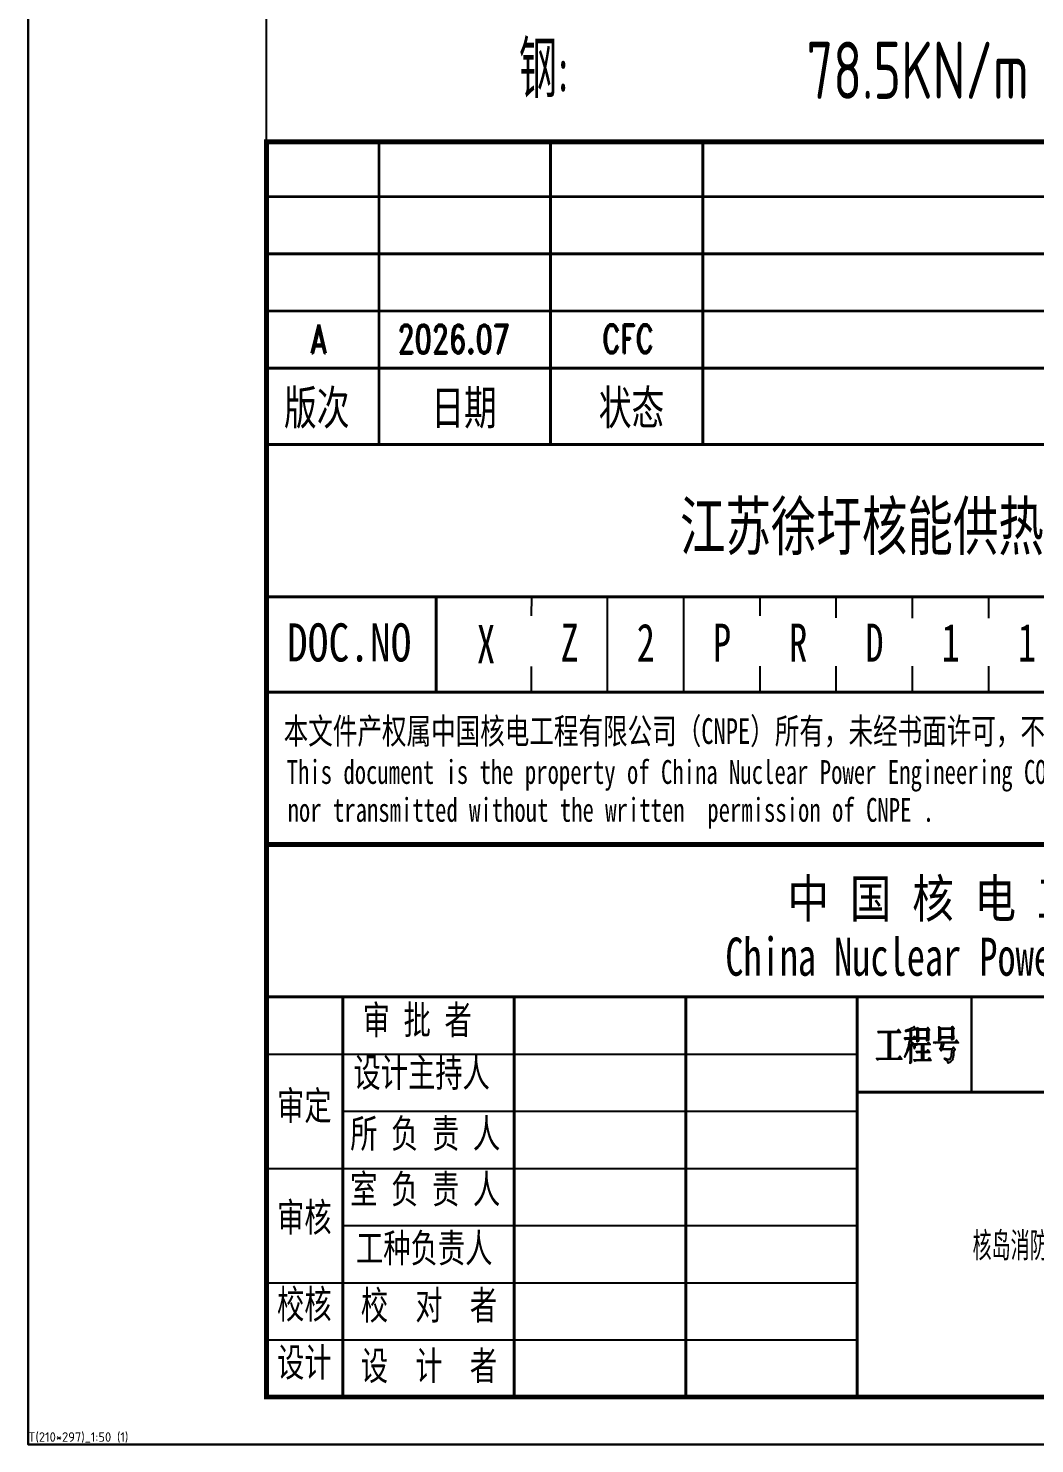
# Model space of a CAD drawing. Extents: x 214073 to 274589, y -287361 to -130190.
# Drawn here: x 218049 to 223330, y -145106 to -137677 of the extents above; entities that cross this region are included whole.
import ezdxf
from ezdxf.enums import TextEntityAlignment as Align

# ---------------------------------------------------------------- set-up
doc = ezdxf.new("R2010")
doc.units = 0
doc.header["$LTSCALE"] = 500
doc.header["$MEASUREMENT"] = 0
doc.layers.get('0').update_dxf_attribs({"linetype": 'CONTINUOUS'})
for name, color, linetype in [('1', 7, 'CONTINUOUS'), ('BORDER', 7, 'CONTINUOUS'), ('TEXT', 7, 'CONTINUOUS'), ('TK', 7, 'CONTINUOUS')]:
    doc.layers.add(name, color=color, linetype=linetype)
doc.layers.add('_TSZ_PLOT_MARK', color=1, linetype='CONTINUOUS', plot=False)
doc.styles.add('_TSZ_PLOT_MARK', font='tssdeng.shx', dxfattribs={"width": 0.7, "bigfont": 'tssdchn.shx'})
doc.styles.add('RH', font='romans.shx', dxfattribs={"width": 0.7, "bigfont": 'hz.shx'})
doc.styles.add('romand', font='romand.shx', dxfattribs={"width": 0.7, "height": 200, "bigfont": 'OCHINESE.shx'})
doc.styles.add('ROMANDX', font='romand.shx', dxfattribs={"width": 0.7})
doc.styles.add('TSSD_Dimension', font='Tssdeng.shx', dxfattribs={"width": 0.7, "bigfont": 'tssdchn.shx'})
doc.styles.add('宋体', font='', dxfattribs={"width": 0.7})
doc.styles.get('宋体').set_extended_font_data('SimSun')

msp = doc.modelspace()

# ---------------------------------------------------------------- hatches: boundary and pattern name
at = {"layer": '1'}
h = msp.add_hatch(color=7, dxfattribs=at)
h.paths.add_polyline_path([(222571.5, -142947), (222626.3, -142947), (222615.8, -142932), (222608.2, -142942.7), (222508.6, -142942.7), (222513.1, -142949.4), (222519.1, -142947.5), (222525, -142947), (222562.7, -142947), (222562.7, -143083.6), (222500.3, -143083.6), (222505.1, -143090.2), (222510.8, -143088.3), (222516.7, -143087.9), (222633.8, -143087.9), (222622.7, -143072), (222614.6, -143083.6), (222571.5, -143083.6)])
h.paths.add_polyline_path([(222684.1, -143021.7), (222683.9, -143007.7), (222683.9, -143001.1), (222688.6, -143007.9), (222692.2, -143015), (222695, -143022.4), (222695.7, -143024.5), (222698.8, -143031.4), (222702.2, -143029.3), (222702.6, -143027.9), (222704, -143020), (222701.9, -143012.4), (222701.4, -143012), (222697.6, -143007.7), (222692.4, -143003.4), (222685.8, -142998.9), (222683.9, -142997.7), (222683.9, -142981.1), (222708.6, -142981.1), (222699.1, -142967.9), (222692.7, -142976.9), (222683.9, -142976.9), (222683.9, -142935.4), (222692.4, -142933.2), (222698.8, -142931.8), (222703.6, -142931.1), (222705, -142931.1), (222697.4, -142916.2), (222693.9, -142919.7), (222688.6, -142923.3), (222681.8, -142927.1), (222678.2, -142928.7), (222671.3, -142931.6), (222665.2, -142933.9), (222659.2, -142935.8), (222653.8, -142937.3), (222651.9, -142937.7), (222651.9, -142941.1), (222659.9, -142939.9), (222666.6, -142938.9), (222672.3, -142937.7), (222676.5, -142937), (222676.5, -142976.9), (222647.4, -142976.9), (222651.9, -142983.7), (222657.1, -142981.1), (222674.6, -142981.1), (222673.7, -142988.7), (222672.3, -142996.8), (222670.4, -143005.3), (222668.2, -143014.1), (222665.9, -143023.6), (222663.7, -143031.2), (222661.4, -143039), (222658.8, -143046.8), (222655.7, -143054.7), (222652.6, -143062.7), (222649.3, -143070.8), (222647.8, -143073.6), (222649, -143076.2), (222656.6, -143063.4), (222660.2, -143056.6), (222663.5, -143049.2), (222666.6, -143041.6), (222669.7, -143033.8), (222672.5, -143025.5), (222675.1, -143016.9), (222676.5, -143012), (222676.3, -143023.6), (222676.3, -143081.9), (222676.1, -143089.5), (222676.1, -143096.6), (222675.8, -143103.3), (222675.8, -143108.7), (222684.6, -143102.8), (222684.6, -143099.7), (222684.4, -143095.4), (222684.4, -143083.6), (222684.1, -143076)])
h.paths.add_polyline_path([(222772.6, -142937.7), (222777.8, -142932.8), (222769.7, -142921.1), (222764.5, -142928.7), (222721.8, -142928.7), (222713.1, -142921.1), (222713.3, -142929.9), (222713.3, -142929.9), (222713.5, -142938.9), (222713.8, -142947.7), (222713.8, -142966.7), (222713.5, -142975.7), (222713.5, -142984.5), (222713.3, -142993.2), (222713.1, -142996.1), (222721.4, -142991.1), (222721.4, -142981.1), (222765, -142981.1), (222765, -142992), (222773.1, -142987.8), (222773.1, -142982.8), (222772.8, -142976.2), (222772.8, -142967.9), (222772.6, -142957.7)])
h.paths.add_polyline_path([(222721.4, -142932.8), (222765, -142932.8), (222765, -142976.9), (222721.4, -142976.9)], flags=16)
h.paths.add_polyline_path([(222746.3, -143011), (222781.8, -143011), (222772.6, -142997.7), (222766.2, -143007), (222705.5, -143007), (222710.2, -143013.6), (222715.4, -143011), (222738.7, -143011), (222738.7, -143047.8), (222709, -143047.8), (222713.8, -143054.4), (222719, -143052), (222738.7, -143052), (222738.7, -143091.2), (222696.9, -143091.2), (222701.4, -143097.8), (222707.4, -143095.9), (222713.1, -143095.2), (222786.1, -143095.2), (222776.1, -143081.2), (222769, -143091.2), (222746.3, -143091.2), (222746.3, -143052), (222779, -143052), (222769.7, -143038.5), (222763.3, -143047.8), (222746.3, -143047.8)])
h.paths.add_polyline_path([(222903.3, -142960.3), (222903.3, -142932), (222907.8, -142926.1), (222899.7, -142916.2), (222894.5, -142924.5), (222836.6, -142924.5), (222828.1, -142917.8), (222828.3, -142926.4), (222828.3, -142935.1), (222828.6, -142944.1), (222828.6, -142962.2), (222828.3, -142971.2), (222828.3, -142980), (222828.1, -142988.3), (222828.1, -142988.7), (222836.6, -142984.5), (222836.6, -142976.2), (222895, -142976.2), (222895, -142985.4), (222903.7, -142980.2), (222903.5, -142975.4), (222903.5, -142968.8)])
h.paths.add_polyline_path([(222836.6, -142928.7), (222895, -142928.7), (222895, -142971.9), (222836.6, -142971.9)], flags=16)
h.paths.add_polyline_path([(222853.7, -143002), (222931.2, -143002), (222920.6, -142987.1), (222913, -142997.7), (222800.6, -142997.7), (222805.3, -143004.4), (222810.5, -143002), (222843.7, -143002), (222841.8, -143011.5), (222839.7, -143019.6), (222839, -143021.9), (222835.2, -143029.3), (222832.1, -143032.8), (222839, -143044.5), (222844.2, -143036.9), (222897.8, -143036.9), (222896.4, -143050.9), (222894.7, -143062.5), (222893.1, -143071.7), (222891.2, -143079.1), (222889.3, -143083.8), (222887.3, -143086.8), (222883.3, -143088.1), (222878.4, -143088.1), (222872.2, -143086.9), (222864.8, -143084.5), (222858.2, -143081.9), (222857.7, -143085.2), (222864.8, -143090.2), (222870.3, -143095.4), (222873.9, -143100.9), (222875.5, -143106.6), (222875.7, -143107.8), (222882.9, -143104.9), (222888.1, -143102.1), (222889.3, -143101.1), (222894, -143096.6), (222897.3, -143091.9), (222898.8, -143088.6), (222900.2, -143083.1), (222901.8, -143075.8), (222903.5, -143066), (222905.2, -143054.4), (222906.6, -143041.8), (222912.5, -143036.2), (222903.7, -143023.6), (222897.3, -143032.8), (222845.4, -143032.8)])

# ---------------------------------------------------------------- linework, layer by layer
at = {"linetype": 'Continuous'}
msp.add_line((220189.4, -140660.7), (220189.4, -141160.7), dxfattribs=at)
at = {"layer": '1'}
for p, q in [((219299.3, -141864), (219299.3, -138272.6)), ((221089.4, -141160.7), (221089.4, -140660.7)), ((221489.4, -141160.7), (221489.4, -140660.7)), ((221889.4, -140760.7), (221889.4, -140660.7)), ((222289.4, -140771.1), (222289.4, -140660.7)), ((222689.4, -140772.6), (222689.4, -140660.7)), ((223089.4, -140772.6), (223089.4, -140660.7)), ((220689.4, -140710.7), (220689.4, -140710.7)), ((220689.4, -141160.7), (220689.4, -141026.7)), ((221889.4, -141160.7), (221889.4, -141024.9)), ((222289.4, -141160.7), (222288.9, -141024.9)), ((222689.4, -141160.7), (222688.9, -141024.9)), ((223089.4, -141160.7), (223089.4, -141024.9)), ((228289.4, -141160.7), (219289.4, -141160.7))]:
    msp.add_line(p, q, dxfattribs=at)
at = {"layer": '1', "color": 7}
for p, q in [((219299.3, -143060.7), (222399.3, -143060.7)), ((219699.3, -143360.7), (222399.3, -143360.7)), ((219299.3, -143660.7), (222399.3, -143660.7)), ((219699.3, -143960.7), (222399.3, -143960.7)), ((219299.3, -144260.7), (222399.3, -144260.7)), ((219299.3, -144560.7), (222399.3, -144560.7))]:
    msp.add_line(p, q, dxfattribs=at)
for points, const_width in [([(219889.4, -138260.7), (219889.4, -139860.7)], 15), ([(220789.4, -138260.7), (220789.4, -139860.7)], 15), ([(221589.4, -138260.7), (221589.4, -139860.7)], 15), ([(219289.4, -138560.7), (228289.4, -138560.7)], 15), ([(219289.4, -138860.7), (228289.4, -138860.7)], 15), ([(219289.4, -139160.7), (228289.4, -139160.7)], 15), ([(219289.4, -139460.7), (228289.4, -139460.7)], 15), ([(219289.4, -139860.7), (228289.4, -139860.7)], 15), ([(219289.4, -140660.7), (228289.4, -140660.7)], 15), ([(220189.4, -140660.7), (220189.4, -141160.7)], 15), ([(219289.4, -141160.7), (228289.4, -141160.7)], 15), ([(219299.3, -141160.7), (228299.3, -141160.7)], 15), ([(219299.3, -142760.7), (228299.3, -142760.7)], 15), ([(219699.3, -142760.7), (219699.3, -144860.7)], 15), ([(220599.3, -142760.7), (220599.3, -144860.7)], 15), ([(221499.3, -142760.7), (221499.3, -144860.7)], 15), ([(222399.3, -142760.7), (222399.3, -144860.7)], 15), ([(222999.3, -142760.7), (222999.3, -143260.7)], 12.5), ([(222399.3, -143260.7), (228299.3, -143260.7)], 15)]:
    msp.add_lwpolyline(points, dxfattribs=dict(at, const_width=const_width))
at = {"layer": '1', "color": 7, "const_width": 25}
for points in [[(219299.3, -144860.7), (228299.3, -144860.7), (228299.3, -138272.6), (219299.3, -138272.6)], [(219299.3, -141960.7), (228299.3, -141960.7), (228299.3, -144860.7), (219299.3, -144860.7)]]:
    msp.add_lwpolyline(points, close=True, dxfattribs=at)
at = {"layer": '1', "color": 7}
for points in [[(222516.7, -143087.9), (222510.8, -143088.3), (222505.1, -143090.2), (222500.3, -143083.6), (222562.7, -143083.6), (222562.7, -142947), (222525, -142947), (222519.1, -142947.5), (222513.1, -142949.4), (222508.6, -142942.7), (222608.2, -142942.7), (222615.8, -142932), (222626.3, -142947), (222571.5, -142947), (222571.5, -143083.6), (222614.6, -143083.6), (222622.7, -143072), (222633.8, -143087.9)], [(222695, -143022.4), (222695.7, -143024.5), (222698.8, -143031.4), (222702.2, -143029.3), (222702.6, -143027.9), (222704, -143020), (222701.9, -143012.4), (222701.4, -143012), (222697.6, -143007.7), (222692.4, -143003.4), (222685.8, -142998.9), (222683.9, -142997.7), (222683.9, -142981.1), (222708.6, -142981.1), (222699.1, -142967.9), (222692.7, -142976.9), (222683.9, -142976.9), (222683.9, -142935.4), (222692.4, -142933.2), (222698.8, -142931.8), (222703.6, -142931.1), (222705, -142931.1), (222697.4, -142916.2), (222693.9, -142919.7), (222688.6, -142923.3), (222681.8, -142927.1), (222678.2, -142928.7), (222671.3, -142931.6), (222665.2, -142933.9), (222659.2, -142935.8), (222653.8, -142937.3), (222651.9, -142937.7), (222651.9, -142941.1), (222659.9, -142939.9), (222666.6, -142938.9), (222672.3, -142937.7), (222676.5, -142937), (222676.5, -142976.9), (222647.4, -142976.9), (222651.9, -142983.7), (222657.1, -142981.1), (222674.6, -142981.1), (222673.7, -142988.7), (222672.3, -142996.8), (222670.4, -143005.3), (222668.2, -143014.1), (222665.9, -143023.6), (222663.7, -143031.2), (222661.4, -143039), (222658.8, -143046.8), (222655.7, -143054.7), (222652.6, -143062.7), (222649.3, -143070.8), (222647.8, -143073.6), (222649, -143076.2), (222656.6, -143063.4), (222660.2, -143056.6), (222663.5, -143049.2), (222666.6, -143041.6), (222669.7, -143033.8), (222672.5, -143025.5), (222675.1, -143016.9), (222676.5, -143012), (222676.3, -143023.6), (222676.3, -143081.9), (222676.1, -143089.5), (222676.1, -143096.6), (222675.8, -143103.3), (222675.8, -143108.7), (222684.6, -143102.8), (222684.6, -143099.7), (222684.4, -143095.4), (222684.4, -143083.6), (222684.1, -143076), (222684.1, -143021.7), (222683.9, -143007.7), (222683.9, -143001.1), (222688.6, -143007.9), (222692.2, -143015)], [(222721.4, -142976.9), (222721.4, -142932.8), (222765, -142932.8), (222765, -142976.9)], [(222836.6, -142924.5), (222894.5, -142924.5), (222899.7, -142916.2), (222907.8, -142926.1), (222903.3, -142932), (222903.3, -142960.3), (222903.5, -142968.8), (222903.5, -142975.4), (222903.7, -142980.2), (222895, -142985.4), (222895, -142976.2), (222836.6, -142976.2), (222836.6, -142984.5), (222828.1, -142988.7), (222828.1, -142988.3), (222828.3, -142980), (222828.3, -142971.2), (222828.6, -142962.2), (222828.6, -142944.1), (222828.3, -142935.1), (222828.3, -142926.4), (222828.1, -142917.8)], [(222836.6, -142971.9), (222836.6, -142928.7), (222895, -142928.7), (222895, -142971.9)], [(222746.3, -143047.8), (222763.3, -143047.8), (222769.7, -143038.5), (222779, -143052), (222746.3, -143052), (222746.3, -143091.2), (222769, -143091.2), (222776.1, -143081.2), (222786.1, -143095.2), (222713.1, -143095.2), (222707.4, -143095.9), (222701.4, -143097.8), (222696.9, -143091.2), (222738.7, -143091.2), (222738.7, -143052), (222719, -143052), (222713.8, -143054.4), (222709, -143047.8), (222738.7, -143047.8), (222738.7, -143011), (222715.4, -143011), (222710.2, -143013.6), (222705.5, -143007), (222766.2, -143007), (222772.6, -142997.7), (222781.8, -143011), (222746.3, -143011)], [(222805.3, -143004.4), (222800.6, -142997.7), (222913, -142997.7), (222920.6, -142987.1), (222931.2, -143002), (222853.7, -143002), (222845.4, -143032.8), (222897.3, -143032.8), (222903.7, -143023.6), (222912.5, -143036.2), (222906.6, -143041.8), (222905.2, -143054.4), (222903.5, -143066), (222901.8, -143075.8), (222900.2, -143083.1), (222898.8, -143088.6), (222897.3, -143091.9), (222894, -143096.6), (222889.3, -143101.1), (222888.1, -143102.1), (222882.9, -143104.9), (222875.7, -143107.8), (222875.5, -143106.6), (222873.9, -143100.9), (222870.3, -143095.4), (222864.8, -143090.2), (222857.7, -143085.2), (222858.2, -143081.9), (222864.8, -143084.5), (222872.2, -143086.9), (222878.4, -143088.1), (222883.3, -143088.1), (222886.9, -143086.9), (222887.4, -143086.7), (222889.3, -143083.8), (222891.2, -143079.1), (222893.1, -143071.7), (222894.7, -143062.5), (222896.4, -143050.9), (222897.8, -143036.9), (222844.2, -143036.9), (222839, -143044.5), (222832.1, -143032.8), (222835.2, -143029.3), (222839, -143021.9), (222839.7, -143019.6), (222841.8, -143011.5), (222843.7, -143002), (222810.5, -143002)]]:
    msp.add_lwpolyline(points, close=True, dxfattribs=at)
for points in [[(222713.3, -142929.9), (222713.1, -142921.1)], [(222713.1, -142921.1), (222721.8, -142928.7), (222764.5, -142928.7), (222769.7, -142921.1), (222777.8, -142932.8), (222772.6, -142937.7), (222772.6, -142957.7), (222772.8, -142967.9), (222772.8, -142976.2), (222773.1, -142982.8), (222773.1, -142987.8), (222765, -142992), (222765, -142981.1), (222721.4, -142981.1), (222721.4, -142991.1), (222713.1, -142996.1), (222713.3, -142993.2), (222713.5, -142984.5), (222713.5, -142975.7), (222713.8, -142966.7), (222713.8, -142947.7), (222713.5, -142938.9), (222713.3, -142929.9)]]:
    msp.add_lwpolyline(points, dxfattribs=at)
at = {"layer": '_TSZ_PLOT_MARK'}
msp.add_lwpolyline([(218049.3, -145110.7), (228549.3, -145110.7), (228549.3, -130260.7), (218049.3, -130260.7)], close=True, dxfattribs=at)
msp.add_lwpolyline([(218049.3, -145110.7), (228549.3, -145110.7), (228549.3, -130260.7), (218049.3, -130260.7)], close=True, dxfattribs=at)
msp.add_lwpolyline([(218049.3, -145110.7), (228549.3, -145110.7), (228549.3, -130260.7), (218049.3, -130260.7)], close=True, dxfattribs=at)
msp.add_lwpolyline([(218049.3, -145110.7), (228549.3, -145110.7), (228549.3, -130260.7), (218049.3, -130260.7)], close=True, dxfattribs=at)
at = {"layer": 'BORDER'}
msp.add_line((220689.4, -140660.7), (220688.9, -140760.7), dxfattribs=at)
at = {"layer": 'TK'}
for points in [[(218049.3, -130260.7), (228549.3, -130260.7), (228549.3, -145110.7), (218049.3, -145110.7)], [(219299.3, -130510.7), (228299.3, -130510.7), (228299.3, -144860.7), (219299.3, -144860.7)]]:
    msp.add_lwpolyline(points, close=True, dxfattribs=at)

# ---------------------------------------------------------------- texts
at = {"style": 'romand', "width": 0.7}
for s, height, p in [('A', 150.2, (219573.5, -139306.1)), ('CFC', 150.16, (221196.2, -139306.1))]:
    msp.add_text(s, height=height, rotation=0.03629, dxfattribs=at).set_placement(p, align=Align.MIDDLE_CENTER)
at = {"style": 'ROMANDX', "width": 0.7}
msp.add_text('2026.07', height=150.16, dxfattribs=at).set_placement((219986.6, -139382.9))
at = {"color": 0, "linetype": 'Continuous', "style": '宋体', "width": 0.7}
msp.add_text('江苏徐圩核能供热发电厂一期工程', height=250, dxfattribs=at).set_placement((221468.8, -140414.4))
at = {"linetype": 'Continuous', "char_height": 200, "attachment_point": 5, "style": '宋体'}
for s, width, insert in [('X', 5.775, (220451.2, -140909.1)), ('Z', 6.76, (220889.7, -140901.2)), ('2', 6.76, (221289.7, -140901.2)), ('P', 6.76, (221689.7, -140901.2)), ('R', 6.76, (222089.7, -140901.2)), ('D', 6.76, (222489.7, -140901.2)), ('1', 6.76, (222889.7, -140901.2)), ('1', 6.76, (223289.7, -140901.2))]:
    msp.add_mtext_dynamic_manual_height_columns(s, width=width, gutter_width=1, heights=[0], dxfattribs=dict(at, insert=insert))
at = {"char_height": 150, "attachment_point": 1, "style": '宋体'}
for s, width, insert in [('\\pi3.28125;审 批 者', 695.692, (219800.5, -142806.1)), ('\\pi0.26534;设计主持人', 866.471, (219755, -143082.6)), ('\\pi0.74691;审定', 427.145, (219353.7, -143256.3)), ('\\pi1.73535;所 负 责 人', 912.755, (219736.8, -143402.5)), ('\\pi1.75875;室 负 责 人', 817.613, (219736.8, -143694.2)), ('\\pi0.73524;审核', 380.574, (219353.7, -143842)), ('\\pi0.2595;工种负责人', 845.133, (219768.6, -144004)), ('\\pi0.69441;校核', 370.225, (219353.7, -144298.3)), ('\\pi0.2595;校  对  者', 845.133, (219793.8, -144304)), ('\\pi0.68858;设计', 365.05, (219353.7, -144603.3)), ('\\pi0.2595;设  计  者', 845.133, (219793.8, -144621.3))]:
    msp.add_mtext_dynamic_manual_height_columns(s, width=width, gutter_width=1, heights=[0], dxfattribs=dict(at, insert=insert))
at = {"layer": '1', "color": 7, "style": '宋体'}
for s, height, width, p in [('版次', 180, 0.7, (219391.1, -139757.3)), ('日期 ', 180, 0.7, (220163.8, -139757.3)), ('状态', 180, 0.7, (221042.5, -139757.3)), ('DOC.NO', 200, 0.8, (219406.7, -141000)), ('中 国 核 电 工 程 有 限 公 司', 200, 0.8, (222033.1, -142344.2)), ('China Nuclear Power Engineering Co., Ltd', 200, 0.7, (221706.7, -142649.4))]:
    msp.add_text(s, height=height, dxfattribs=dict(at, width=width)).set_placement(p)
at = {"layer": '1', "color": 7, "ltscale": 0.8, "style": '宋体', "width": 0.7}
for s, height, p in [('本文件产权属中国核电工程有限公司（CNPE）所有，未经书面许可，不得以任何方式复制、传播、发表和外传。', 135, (219389.4, -141432.7)), ('This document is the property of China Nuclear Power Engineering CO.,LTD (CNPE) , no part of this document may be', 125, (219405.1, -141642.5)), ('nor transmitted without the written  permission of CNPE .', 125, (219409.9, -141841.4))]:
    msp.add_text(s, height=height, dxfattribs=at).set_placement(p)
at = {"layer": '_TSZ_PLOT_MARK', "style": '_TSZ_PLOT_MARK'}
msp.add_text('T(210*297)_1:50 (1)', height=50, dxfattribs=at).set_placement((218049.3, -145110.7), align=Align.BOTTOM_LEFT)
msp.add_text('T(210*297)_1:50 (1)', height=50, dxfattribs=at).set_placement((218049.3, -145110.7), align=Align.BOTTOM_LEFT)
msp.add_text('T(210*297)_1:50 (1)', height=50, dxfattribs=at).set_placement((218049.3, -145110.7), align=Align.BOTTOM_LEFT)
msp.add_text('T(210*297)_1:50 (1)', height=50, dxfattribs=at).set_placement((218049.3, -145110.7), align=Align.BOTTOM_LEFT)
at = {"layer": 'TEXT', "style": 'TSSD_Dimension', "width": 0.7}
for s, p in [('钢:', (220624.1, -138043)), ('78.5KN/m', (222132.9, -138047))]:
    msp.add_text(s, height=300, dxfattribs=at).set_placement(p)
at = {"layer": 'TK', "color": 4, "style": 'RH', "width": 0.7}
msp.add_text('核岛消防泵房2PR筏基模板图 结构设计说明', height=150, dxfattribs=at).set_placement((223004.7, -144143.8))

doc.saveas('drawing.dxf')
